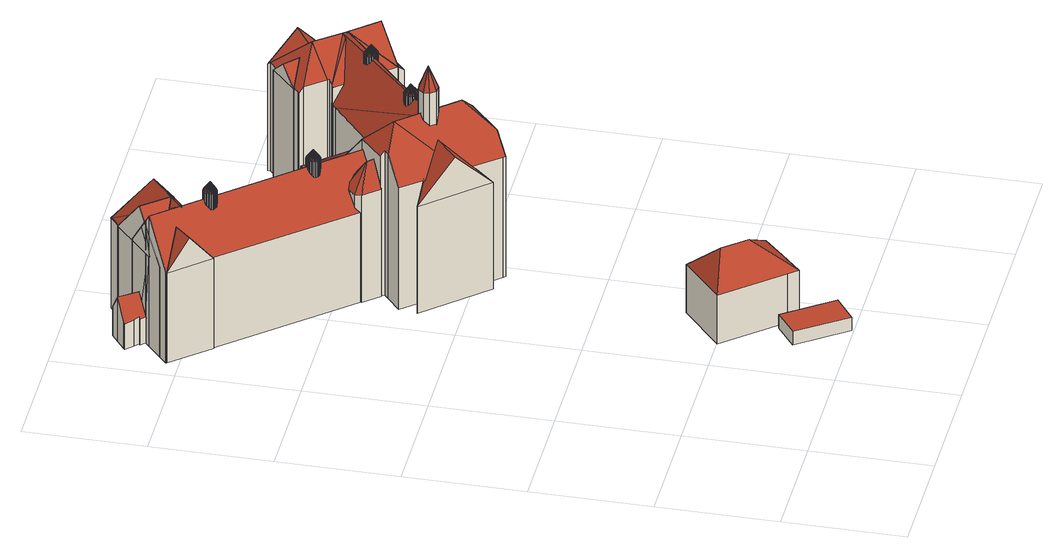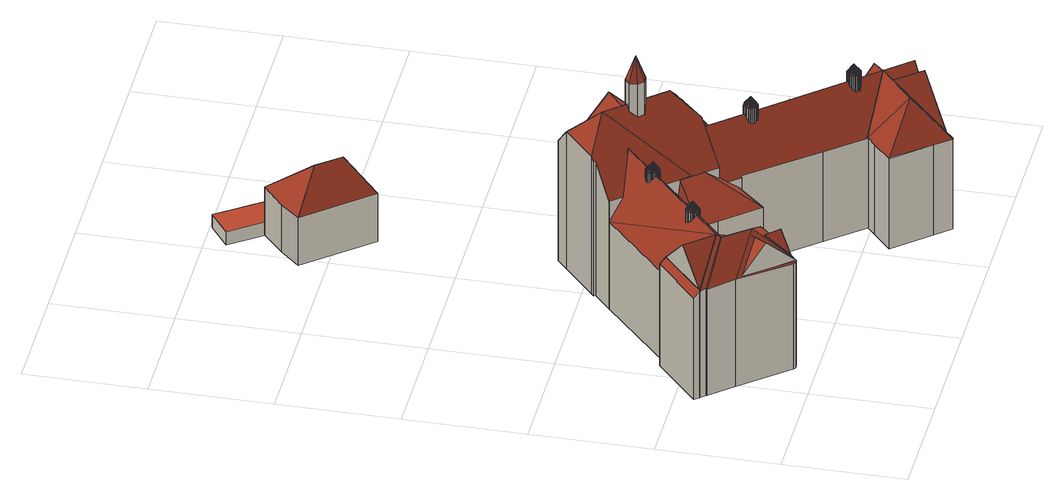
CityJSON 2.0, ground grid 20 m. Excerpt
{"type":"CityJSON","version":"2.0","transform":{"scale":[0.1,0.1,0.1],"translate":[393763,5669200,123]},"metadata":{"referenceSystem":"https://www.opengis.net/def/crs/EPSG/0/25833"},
"CityObjects":{
"building1":{"type":"Building","attributes":{"Dachtyp_tdc":"tdcPolyFlatRoof","Gemeindeschluessel":14627140,"Dachneigung":0,"QualitaetDacherkennung":60,"Geometrietyp2DReferenz":"3000","function":"31001_9998","roofType":"1000","measuredHeight":2.42},"geometry":[{"type":"MultiSurface","lod":"2","boundaries":[[[0,1,2,3]],[[1,4,5,2]],[[4,6,7,5]],[[6,0,3,7]],[[6,4,1,0]],[[3,2,5,7]]],"semantics":{"surfaces":[{"type":"WallSurface"},{"type":"RoofSurface"},{"type":"GroundSurface"}],"values":[0,0,0,0,1,2]}}]},
"building2":{"type":"Building","attributes":{"Dachtyp_tdc":"tdcHipRoof","Gemeindeschluessel":14627140,"Dachneigung":45.23,"QualitaetDacherkennung":45,"Geometrietyp2DReferenz":"3000","function":"31001_9998","roofType":"3200","measuredHeight":13.88},"geometry":[{"type":"MultiSurface","lod":"2","boundaries":[[[8,9,10,11]],[[9,12,13,10]],[[12,14,15,13]],[[14,16,17,15]],[[16,18,19,17]],[[18,8,11,19]],[[8,18,20]],[[14,12,9,21]],[[18,16,14,21,20]],[[9,8,20,21]],[[11,10,13,15,17,19]]],"semantics":{"surfaces":[{"type":"WallSurface"},{"type":"RoofSurface"},{"type":"GroundSurface"}],"values":[0,0,0,0,0,0,1,1,1,1,2]}}]},
"building3":{"type":"Building","attributes":{"name":"Gymnasium Franziskaneum Meißen","Gemeindeschluessel":14627140,"QualitaetDacherkennung":100,"Geometrietyp2DReferenz":"3000","function":"31001_3021","roofType":"9999"},"children":["building3-1","building3-2","building3-3","building3-4","building3-5","building3-6","building3-7","building3-8","building3-9","building3-10","building3-11","building3-12","building3-13","building3-14","building3-15","building3-16","building3-17","building3-18","building3-19","building3-20"]},
"building3-1":{"type":"BuildingPart","attributes":{"Dachtyp_tdc":"tdcPyramidRoof","Dachneigung":62.38,"QualitaetDacherkennung":100,"Geometrietyp2DReferenz":"3000","roofType":"4000","measuredHeight":24.25},"parents":["building3"],"geometry":[{"type":"MultiSurface","lod":"2","boundaries":[[[22,23,24,25]],[[23,26,27,24]],[[26,28,29,27]],[[23,22,30]],[[26,23,30]],[[28,26,30]],[[25,24,27,29]],[[28,22,25,29]],[[22,28,30]]],"semantics":{"surfaces":[{"type":"WallSurface"},{"type":"RoofSurface"},{"type":"GroundSurface"},{"type":"ClosureSurface"}],"values":[0,0,0,1,1,1,2,3,3]}}]},
"building3-2":{"type":"BuildingPart","attributes":{"Dachtyp_tdc":"tdcFreeFormRoof","Dachneigung":44.09,"QualitaetDacherkennung":100,"Geometrietyp2DReferenz":"3000","roofType":"5000","measuredHeight":24.81},"parents":["building3"],"geometry":[{"type":"MultiSurface","lod":"2","boundaries":[[[31,32,33,34]],[[32,35,36,33]],[[35,31,34,36]],[[31,35,37]],[[32,31,37]],[[35,32,37]],[[34,33,36]]],"semantics":{"surfaces":[{"type":"WallSurface"},{"type":"RoofSurface"},{"type":"GroundSurface"}],"values":[0,0,0,0,1,1,2]}}]},
"building3-3":{"type":"BuildingPart","attributes":{"Dachtyp_tdc":"tdcFreeFormRoof","Dachneigung":56.44,"QualitaetDacherkennung":100,"Geometrietyp2DReferenz":"3000","roofType":"5000","measuredHeight":24.81},"parents":["building3"],"geometry":[{"type":"MultiSurface","lod":"2","boundaries":[[[38,39,40,41]],[[39,42,43,40]],[[42,44,45,46,43]],[[47,48,49,50,51]],[[48,52,53,49]],[[54,55,56,57]],[[58,42,55]],[[59,52,42,58]],[[52,48,47,44,42]],[[39,55,42]],[[55,39,38]],[[58,55,54,59]],[[41,40,43,46,50,49,53,57,56]],[[51,45,44,47]],[[51,50,46,45]],[[57,53,52,59,54]],[[59,60,57,54]],[[38,41,56,55]]],"semantics":{"surfaces":[{"type":"WallSurface"},{"type":"RoofSurface"},{"type":"GroundSurface"},{"type":"ClosureSurface"}],"values":[0,0,0,0,0,0,1,1,1,1,1,1,2,0,3,0,3,3]}}]},
"building3-4":{"type":"BuildingPart","attributes":{"Dachtyp_tdc":"tdcFreeFormRoof","Dachneigung":45.14,"QualitaetDacherkennung":100,"Geometrietyp2DReferenz":"3000","roofType":"5000","measuredHeight":25.24},"parents":["building3"],"geometry":[{"type":"MultiSurface","lod":"2","boundaries":[[[55,61,62,56]],[[61,63,41,62]],[[63,61,64]],[[55,63,64]],[[61,55,64]],[[41,56,62]],[[55,38,41,63]],[[55,56,41,38]]],"semantics":{"surfaces":[{"type":"WallSurface"},{"type":"RoofSurface"},{"type":"GroundSurface"},{"type":"ClosureSurface"}],"values":[0,0,0,1,1,2,0,3]}}]},
"building3-5":{"type":"BuildingPart","attributes":{"Dachtyp_tdc":"tdcHipAndGableRoof","Dachneigung":62.02,"QualitaetDacherkennung":100,"Geometrietyp2DReferenz":"3000","roofType":"5000","measuredHeight":24.25},"parents":["building3"],"geometry":[{"type":"MultiSurface","lod":"2","boundaries":[[[65,22,25,66]],[[28,67,68,29]],[[67,65,66,68]],[[65,67,69]],[[22,65,69,30]],[[67,28,30,69]],[[66,25,29,68]],[[22,28,29,25]],[[28,22,30]]],"semantics":{"surfaces":[{"type":"WallSurface"},{"type":"RoofSurface"},{"type":"GroundSurface"},{"type":"ClosureSurface"}],"values":[0,0,0,0,1,1,2,3,3]}}]},
"building3-6":{"type":"BuildingPart","attributes":{"Dachtyp_tdc":"tdcTentRoof","Dachneigung":55.33,"QualitaetDacherkennung":100,"Geometrietyp2DReferenz":"3000","roofType":"4000","measuredHeight":27.11},"parents":["building3"],"geometry":[{"type":"MultiSurface","lod":"2","boundaries":[[[70,71,72,73]],[[71,74,75,72]],[[74,76,77,75]],[[76,78,79,77]],[[78,80,81,79]],[[80,82,83,81]],[[82,84,85,83]],[[84,86,87,85]],[[86,88,89,87]],[[88,90,91,89]],[[90,92,93,91]],[[92,94,95,93]],[[94,96,97,95]],[[96,98,99,97]],[[98,100,101,99]],[[100,102,103,101]],[[102,104,105,103]],[[104,106,107,105]],[[106,108,109,107]],[[108,110,111,109]],[[110,112,113,111]],[[112,114,115,113]],[[114,116,117,115]],[[116,118,119,117]],[[118,120,121,119]],[[120,122,123,121]],[[122,124,125,123]],[[124,126,127,125]],[[126,128,129,127]],[[128,130,131,129]],[[130,132,133,131]],[[132,134,135,133]],[[134,136,137,135]],[[136,138,139,137]],[[138,140,141,139]],[[140,70,73,141]],[[71,70,142]],[[74,71,142]],[[76,74,142]],[[78,76,142]],[[80,78,142]],[[82,80,142]],[[84,82,142]],[[86,84,142]],[[88,86,142]],[[90,88,142]],[[92,90,142]],[[94,92,142]],[[96,94,142]],[[98,96,142]],[[100,98,142]],[[102,100,142]],[[104,102,142]],[[106,104,142]],[[108,106,142]],[[110,108,142]],[[112,110,142]],[[114,112,142]],[[116,114,142]],[[118,116,142]],[[120,118,142]],[[122,120,142]],[[124,122,142]],[[126,124,142]],[[128,126,142]],[[130,128,142]],[[132,130,142]],[[134,132,142]],[[136,134,142]],[[138,136,142]],[[140,138,142]],[[70,140,142]],[[73,72,75,77,79,81,83,85,87,89,91,93,95,97,99,101,103,105,107,109,111,113,115,117,119,121,123,125,127,129,131,133,135,137,139,141]]],"semantics":{"surfaces":[{"type":"WallSurface"},{"type":"RoofSurface"},{"type":"GroundSurface"}],"values":[0,0,0,0,0,0,0,0,0,0,0,0,0,0,0,0,0,0,0,0,0,0,0,0,0,0,0,0,0,0,0,0,0,0,0,0,1,1,1,1,1,1,1,1,1,1,1,1,1,1,1,1,1,1,1,1,1,1,1,1,1,1,1,1,1,1,1,1,1,1,1,1,2]}}]},
"building3-7":{"type":"BuildingPart","attributes":{"Dachtyp_tdc":"tdcHipAndGableRoof","Dachneigung":65.79,"QualitaetDacherkennung":100,"Geometrietyp2DReferenz":"3000","roofType":"5000","measuredHeight":24.25},"parents":["building3"],"geometry":[{"type":"MultiSurface","lod":"2","boundaries":[[[143,144,145,146]],[[144,147,148,145]],[[147,149,150,148]],[[149,151,152,150]],[[151,153,154,152]],[[153,155,154]],[[156,143,146,157]],[[144,158,159,160,147]],[[158,161,162,159]],[[161,143,156,162]],[[163,159,162]],[[151,149,160,159,163,153]],[[143,161,158,144]],[[147,160,149]],[[163,162,156]],[[146,145,148,150,152,154,164,157]],[[164,154,155,153,163]],[[157,164,163,156]]],"semantics":{"surfaces":[{"type":"WallSurface"},{"type":"RoofSurface"},{"type":"GroundSurface"},{"type":"ClosureSurface"}],"values":[0,0,0,0,0,0,0,1,1,1,1,1,0,0,0,2,3,3]}}]},
"building3-8":{"type":"BuildingPart","attributes":{"Dachtyp_tdc":"tdcFreeFormRoof","Dachneigung":51.55,"QualitaetDacherkennung":100,"Geometrietyp2DReferenz":"3000","roofType":"5000","measuredHeight":21.95},"parents":["building3"],"geometry":[{"type":"MultiSurface","lod":"2","boundaries":[[[165,166,167,168]],[[166,169,170,167]],[[169,165,168,170]],[[171,165,169]],[[171,169,166]],[[171,166,165]],[[168,167,170]]],"semantics":{"surfaces":[{"type":"WallSurface"},{"type":"RoofSurface"},{"type":"GroundSurface"}],"values":[0,0,0,0,1,1,2]}}]},
"building3-9":{"type":"BuildingPart","attributes":{"Dachtyp_tdc":"tdcTentRoof","Dachneigung":69.99,"QualitaetDacherkennung":100,"Geometrietyp2DReferenz":"3000","roofType":"4000","measuredHeight":38.56},"parents":["building3"],"geometry":[{"type":"MultiSurface","lod":"2","boundaries":[[[172,173,174,175]],[[173,176,177,174]],[[176,178,179,177]],[[178,180,181,179]],[[180,182,183,181]],[[182,184,185,183]],[[184,186,187,185]],[[186,172,175,187]],[[173,172,188]],[[176,173,188]],[[178,176,188]],[[180,178,188]],[[182,180,188]],[[184,182,188]],[[186,184,188]],[[172,186,188]],[[175,174,177,179,181,183,185,187]]],"semantics":{"surfaces":[{"type":"WallSurface"},{"type":"RoofSurface"},{"type":"GroundSurface"}],"values":[0,0,0,0,0,0,0,0,1,1,1,1,1,1,1,1,2]}}]},
"building3-10":{"type":"BuildingPart","attributes":{"Dachtyp_tdc":"tdcTentRoof","Dachneigung":55.33,"QualitaetDacherkennung":100,"Geometrietyp2DReferenz":"3000","roofType":"4000","measuredHeight":27.11},"parents":["building3"],"geometry":[{"type":"MultiSurface","lod":"2","boundaries":[[[189,190,191,192]],[[190,193,194,191]],[[193,195,196,194]],[[195,197,198,196]],[[197,199,200,198]],[[199,201,202,200]],[[201,203,204,202]],[[203,205,206,204]],[[205,207,208,206]],[[207,209,210,208]],[[209,211,212,210]],[[211,213,214,212]],[[213,215,216,214]],[[215,217,218,216]],[[217,219,220,218]],[[219,221,222,220]],[[221,223,224,222]],[[223,225,226,224]],[[225,227,228,226]],[[227,229,230,228]],[[229,231,232,230]],[[231,233,234,232]],[[233,235,236,234]],[[235,237,238,236]],[[237,239,240,238]],[[239,241,242,240]],[[241,243,244,242]],[[243,245,246,244]],[[245,247,248,246]],[[247,249,250,248]],[[249,251,252,250]],[[251,253,254,252]],[[253,255,256,254]],[[255,257,258,256]],[[257,259,260,258]],[[259,189,192,260]],[[190,189,261]],[[193,190,261]],[[195,193,261]],[[197,195,261]],[[199,197,261]],[[201,199,261]],[[203,201,261]],[[205,203,261]],[[207,205,261]],[[209,207,261]],[[211,209,261]],[[213,211,261]],[[215,213,261]],[[217,215,261]],[[219,217,261]],[[221,219,261]],[[223,221,261]],[[225,223,261]],[[227,225,261]],[[229,227,261]],[[231,229,261]],[[233,231,261]],[[235,233,261]],[[237,235,261]],[[239,237,261]],[[241,239,261]],[[243,241,261]],[[245,243,261]],[[247,245,261]],[[249,247,261]],[[251,249,261]],[[253,251,261]],[[255,253,261]],[[257,255,261]],[[259,257,261]],[[189,259,261]],[[192,191,194,196,198,200,202,204,206,208,210,212,214,216,218,220,222,224,226,228,230,232,234,236,238,240,242,244,246,248,250,252,254,256,258,260]]],"semantics":{"surfaces":[{"type":"WallSurface"},{"type":"RoofSurface"},{"type":"GroundSurface"}],"values":[0,0,0,0,0,0,0,0,0,0,0,0,0,0,0,0,0,0,0,0,0,0,0,0,0,0,0,0,0,0,0,0,0,0,0,0,1,1,1,1,1,1,1,1,1,1,1,1,1,1,1,1,1,1,1,1,1,1,1,1,1,1,1,1,1,1,1,1,1,1,1,1,2]}}]},
"building3-11":{"type":"BuildingPart","attributes":{"Dachtyp_tdc":"tdcTentRoof","Dachneigung":55.33,"QualitaetDacherkennung":100,"Geometrietyp2DReferenz":"3000","roofType":"4000","measuredHeight":27.11},"parents":["building3"],"geometry":[{"type":"MultiSurface","lod":"2","boundaries":[[[262,263,264,265]],[[263,266,267,264]],[[266,268,269,267]],[[268,270,271,269]],[[270,272,273,271]],[[272,274,275,273]],[[274,276,277,275]],[[276,278,279,277]],[[278,280,281,279]],[[280,282,283,281]],[[282,284,285,283]],[[284,286,287,285]],[[286,288,289,287]],[[288,290,291,289]],[[290,292,293,291]],[[292,294,295,293]],[[294,296,297,295]],[[296,298,299,297]],[[298,300,301,299]],[[300,302,303,301]],[[302,304,305,303]],[[304,306,307,305]],[[306,308,309,307]],[[308,310,311,309]],[[310,312,313,311]],[[312,314,315,313]],[[314,316,317,315]],[[316,318,319,317]],[[318,320,321,319]],[[320,322,323,321]],[[322,324,325,323]],[[324,326,327,325]],[[326,328,329,327]],[[328,330,331,329]],[[330,332,333,331]],[[332,262,265,333]],[[263,262,334]],[[266,263,334]],[[268,266,334]],[[270,268,334]],[[272,270,334]],[[274,272,334]],[[276,274,334]],[[278,276,334]],[[280,278,334]],[[282,280,334]],[[284,282,334]],[[286,284,334]],[[288,286,334]],[[290,288,334]],[[292,290,334]],[[294,292,334]],[[296,294,334]],[[298,296,334]],[[300,298,334]],[[302,300,334]],[[304,302,334]],[[306,304,334]],[[308,306,334]],[[310,308,334]],[[312,310,334]],[[314,312,334]],[[316,314,334]],[[318,316,334]],[[320,318,334]],[[322,320,334]],[[324,322,334]],[[326,324,334]],[[328,326,334]],[[330,328,334]],[[332,330,334]],[[262,332,334]],[[265,264,267,269,271,273,275,277,279,281,283,285,287,289,291,293,295,297,299,301,303,305,307,309,311,313,315,317,319,321,323,325,327,329,331,333]]],"semantics":{"surfaces":[{"type":"WallSurface"},{"type":"RoofSurface"},{"type":"GroundSurface"}],"values":[0,0,0,0,0,0,0,0,0,0,0,0,0,0,0,0,0,0,0,0,0,0,0,0,0,0,0,0,0,0,0,0,0,0,0,0,1,1,1,1,1,1,1,1,1,1,1,1,1,1,1,1,1,1,1,1,1,1,1,1,1,1,1,1,1,1,1,1,1,1,1,1,2]}}]},
"building3-12":{"type":"BuildingPart","attributes":{"Dachtyp_tdc":"tdcPyramidRoof","Dachneigung":33.91,"QualitaetDacherkennung":100,"Geometrietyp2DReferenz":"3000","roofType":"3500","measuredHeight":22.83},"parents":["building3"],"geometry":[{"type":"MultiSurface","lod":"2","boundaries":[[[335,336,337,338]],[[336,339,340,337]],[[339,341,342,340]],[[341,51,50,342]],[[45,335,338,46]],[[335,45,343]],[[339,336,335,343]],[[339,343,51,341]],[[51,343,45]],[[338,337,340,342,50,46]],[[46,50,51,45]]],"semantics":{"surfaces":[{"type":"WallSurface"},{"type":"RoofSurface"},{"type":"GroundSurface"},{"type":"ClosureSurface"}],"values":[0,0,0,0,0,1,1,1,1,2,3]}}]},
"building3-13":{"type":"BuildingPart","attributes":{"Dachtyp_tdc":"tdcTentRoof","Dachneigung":55.33,"QualitaetDacherkennung":100,"Geometrietyp2DReferenz":"3000","roofType":"4000","measuredHeight":27.11},"parents":["building3"],"geometry":[{"type":"MultiSurface","lod":"2","boundaries":[[[344,345,346,347]],[[345,348,349,346]],[[348,350,351,349]],[[350,352,353,351]],[[352,354,355,353]],[[354,356,357,355]],[[356,358,359,357]],[[358,360,361,359]],[[360,362,363,361]],[[362,364,365,363]],[[364,366,367,365]],[[366,368,369,367]],[[368,370,371,369]],[[370,372,373,371]],[[372,374,375,373]],[[374,376,377,375]],[[376,378,379,377]],[[378,380,381,379]],[[380,382,383,381]],[[382,384,385,383]],[[384,386,387,385]],[[386,388,389,387]],[[388,390,391,389]],[[390,392,393,391]],[[392,394,395,393]],[[394,396,397,395]],[[396,398,399,397]],[[398,400,401,399]],[[400,402,403,401]],[[402,404,405,403]],[[404,406,407,405]],[[406,408,409,407]],[[408,410,411,409]],[[410,412,413,411]],[[412,414,415,413]],[[414,344,347,415]],[[345,344,416]],[[348,345,416]],[[350,348,416]],[[352,350,416]],[[354,352,416]],[[356,354,416]],[[358,356,416]],[[360,358,416]],[[362,360,416]],[[364,362,416]],[[366,364,416]],[[368,366,416]],[[370,368,416]],[[372,370,416]],[[374,372,416]],[[376,374,416]],[[378,376,416]],[[380,378,416]],[[382,380,416]],[[384,382,416]],[[386,384,416]],[[388,386,416]],[[390,388,416]],[[392,390,416]],[[394,392,416]],[[396,394,416]],[[398,396,416]],[[400,398,416]],[[402,400,416]],[[404,402,416]],[[406,404,416]],[[408,406,416]],[[410,408,416]],[[412,410,416]],[[414,412,416]],[[344,414,416]],[[347,346,349,351,353,355,357,359,361,363,365,367,369,371,373,375,377,379,381,383,385,387,389,391,393,395,397,399,401,403,405,407,409,411,413,415]]],"semantics":{"surfaces":[{"type":"WallSurface"},{"type":"RoofSurface"},{"type":"GroundSurface"}],"values":[0,0,0,0,0,0,0,0,0,0,0,0,0,0,0,0,0,0,0,0,0,0,0,0,0,0,0,0,0,0,0,0,0,0,0,0,1,1,1,1,1,1,1,1,1,1,1,1,1,1,1,1,1,1,1,1,1,1,1,1,1,1,1,1,1,1,1,1,1,1,1,1,2]}}]},
"building3-14":{"type":"BuildingPart","attributes":{"Dachtyp_tdc":"tdcFreeFormRoof","Dachneigung":45.45,"QualitaetDacherkennung":100,"Geometrietyp2DReferenz":"3000","roofType":"5000","measuredHeight":26.7},"parents":["building3"],"geometry":[{"type":"MultiSurface","lod":"2","boundaries":[[[417,418,419,420]],[[418,421,422,419]],[[421,417,420,422]],[[423,417,421]],[[423,421,418]],[[423,418,417]],[[420,419,422]]],"semantics":{"surfaces":[{"type":"WallSurface"},{"type":"RoofSurface"},{"type":"GroundSurface"}],"values":[0,0,0,0,1,1,2]}}]},
"building3-15":{"type":"BuildingPart","attributes":{"Dachtyp_tdc":"tdcGableRoof","Dachneigung":54.29,"QualitaetDacherkennung":100,"Geometrietyp2DReferenz":"3000","roofType":"3100","measuredHeight":24.25},"parents":["building3"],"geometry":[{"type":"MultiSurface","lod":"2","boundaries":[[[155,424,425,154]],[[424,426,427,425]],[[426,428,429,427]],[[428,430,431,429]],[[432,433,434,435]],[[433,436,437,434]],[[436,438,439,437]],[[438,440,441,439]],[[440,442,443,444,441]],[[438,436,433,432,445]],[[445,446,430,428,426,424,155,153,163,447,442,440,438]],[[444,448,157,164,154,425,427,429,431,449,450,435,434,437,439,441]],[[447,156,451,452,443,442]],[[451,157,448,452]],[[452,448,444,443]],[[163,156,447]],[[163,164,157,451,156]],[[155,154,164,163,153]],[[450,449,446,445]],[[449,431,430,446]],[[450,445,432,435]]],"semantics":{"surfaces":[{"type":"WallSurface"},{"type":"RoofSurface"},{"type":"GroundSurface"},{"type":"ClosureSurface"}],"values":[0,0,0,0,0,0,0,0,0,1,1,2,0,3,3,0,3,3,3,3,3]}}]},
"building3-16":{"type":"BuildingPart","attributes":{"Dachtyp_tdc":"tdcFreeFormRoof","Dachneigung":49.03,"QualitaetDacherkennung":100,"Geometrietyp2DReferenz":"3000","roofType":"5000","measuredHeight":24.25},"parents":["building3"],"geometry":[{"type":"MultiSurface","lod":"2","boundaries":[[[453,454,455,456]],[[454,457,458,455]],[[453,457,459]],[[454,453,459]],[[457,454,459]],[[456,455,458,444,448,157]],[[456,157,451,452,443,444,458,457,453]],[[157,448,452,451]],[[448,444,443,452]]],"semantics":{"surfaces":[{"type":"WallSurface"},{"type":"RoofSurface"},{"type":"GroundSurface"},{"type":"ClosureSurface"}],"values":[0,0,0,1,1,2,0,3,3]}}]},
"building3-17":{"type":"BuildingPart","attributes":{"Dachtyp_tdc":"tdcHippedGableRoof","Dachneigung":49.49,"QualitaetDacherkennung":100,"Geometrietyp2DReferenz":"3000","roofType":"3300","measuredHeight":30.25},"parents":["building3"],"geometry":[{"type":"MultiSurface","lod":"2","boundaries":[[[460,461,462,463]],[[461,464,40,462]],[[464,465,466,40]],[[465,467,468,466]],[[467,469,470,468]],[[469,471,472,470]],[[471,473,474,472]],[[473,475,476,474]],[[475,477,478,476]],[[477,479,480,478]],[[479,481,482,480]],[[481,483,484,482]],[[483,485,435,484]],[[485,486,432,435]],[[487,431,430]],[[487,460,463,431]],[[488,486,485,483,481,489]],[[471,469,490]],[[477,475,473,471,490,489]],[[481,479,477,489]],[[469,467,465,464,461,460,490]],[[460,487,488,489,490]],[[463,462,40,466,468,470,472,474,476,478,480,482,484,435,450,449,431]],[[446,445,432,486,488]],[[449,450,445,446]],[[450,435,432,445]],[[487,430,446,488]],[[431,449,446,430]]],"semantics":{"surfaces":[{"type":"WallSurface"},{"type":"RoofSurface"},{"type":"GroundSurface"},{"type":"ClosureSurface"}],"values":[0,0,0,0,0,0,0,0,0,0,0,0,0,0,0,0,1,1,1,1,1,1,2,0,3,3,0,3]}}]},
"building3-18":{"type":"BuildingPart","attributes":{"Dachtyp_tdc":"tdcFreeFormRoof","Dachneigung":42.4,"QualitaetDacherkennung":100,"Geometrietyp2DReferenz":"3000","roofType":"5000","measuredHeight":25.24},"parents":["building3"],"geometry":[{"type":"MultiSurface","lod":"2","boundaries":[[[491,492,493,494]],[[492,495,496,493]],[[495,63,41,496]],[[63,497,498,41]],[[497,499,54,57,498]],[[500,501,502,60,59]],[[501,503,504,502]],[[503,505,506,504]],[[505,507,508,506]],[[507,509,510,508]],[[509,511,512,510]],[[511,513,514,512]],[[513,515,516,514]],[[515,517,518,516]],[[517,519,520,518]],[[519,521,522,520]],[[521,523,524,522]],[[523,525,526,524]],[[525,491,494,526]],[[63,495,492,491,55]],[[511,509,507,505,527]],[[521,519,527,58]],[[519,517,515,513,511,527]],[[499,497,63,55]],[[503,501,500,58,527]],[[505,503,527]],[[500,499,55,58]],[[491,525,523,58,55]],[[523,521,58]],[[494,493,496,41,498,57,60,502,504,506,508,510,512,514,516,518,520,522,524,526]],[[59,54,499,500]],[[60,57,54,59]]],"semantics":{"surfaces":[{"type":"WallSurface"},{"type":"RoofSurface"},{"type":"GroundSurface"},{"type":"ClosureSurface"}],"values":[0,0,0,0,0,0,0,0,0,0,0,0,0,0,0,0,0,0,0,1,1,1,1,1,1,1,1,1,1,2,0,3]}}]},
"building3-19":{"type":"BuildingPart","attributes":{"Dachtyp_tdc":"tdcFreeFormRoof","Dachneigung":42.13,"QualitaetDacherkennung":100,"Geometrietyp2DReferenz":"3000","roofType":"5000","measuredHeight":22.66},"parents":["building3"],"geometry":[{"type":"MultiSurface","lod":"2","boundaries":[[[528,529,530,531]],[[529,532,533,530]],[[532,528,531,533]],[[528,532,534]],[[529,528,534]],[[532,529,534]],[[531,530,533]]],"semantics":{"surfaces":[{"type":"WallSurface"},{"type":"RoofSurface"},{"type":"GroundSurface"}],"values":[0,0,0,0,1,1,2]}}]},
"building3-20":{"type":"BuildingPart","attributes":{"Dachtyp_tdc":"tdcGableRoof","Dachneigung":58.34,"QualitaetDacherkennung":100,"Geometrietyp2DReferenz":"3000","roofType":"3100","measuredHeight":8.35},"parents":["building3"],"geometry":[{"type":"MultiSurface","lod":"2","boundaries":[[[535,536,146,537]],[[443,538,441,444]],[[443,539,540,444]],[[539,541,542,540]],[[541,543,544,542]],[[543,545,546,544]],[[545,547,548,546]],[[547,549,550,548]],[[549,551,552,550]],[[551,553,554,552]],[[553,555,556,554]],[[555,535,537,556]],[[551,549,547,545,543,541,539,443,538,443,452]],[[452,451,536,535,555,553,551]],[[537,146,157,448,444,441,444,540,542,544,546,548,550,552,554,556]],[[157,146,536,451]],[[448,157,451,452]],[[443,444,448,452]]],"semantics":{"surfaces":[{"type":"WallSurface"},{"type":"RoofSurface"},{"type":"GroundSurface"},{"type":"ClosureSurface"}],"values":[0,0,0,0,0,0,0,0,0,0,0,0,1,1,2,0,3,3]}}]}
},
"vertices":[
[284,85,25],[326,116,25],[326,116,0],[284,85,0],[385,35,25],[385,35,0],[342,4,25],[342,4,0],
[332,263,93],[423,157,93],[423,157,4],[332,263,4],[392,124,91],[392,124,4],[351,89,94],[351,89,4],[338,104,94],[338,104,4],[257,198,94],[257,198,4],[316,205,143],[348,167,143],
[231,754,219],[231,765,219],[231,765,20],[231,754,20],[248,784,219],[248,784,20],[262,785,219],[262,785,20],[262,753,262],
[625,899,218],[561,903,255],[561,903,20],[625,899,20],[559,973,218],[559,973,20],[595,933,268],
[593,774,182],[463,657,182],[463,657,20],[593,774,20],[389,671,272],[389,671,20],[383,746,182],[383,746,172],[383,746,20],[435,793,182],[435,792,184],[435,792,20],[435,793,20],[435,793,172],[507,854,187],[507,854,20],[517,862,187],[594,854,272],[594,854,20],[517,862,20],[594,862,268],[518,863,187],[518,863,20],
[673,845,218],[673,845,20],[593,774,218],[633,809,272],
[254,728,219],[254,728,20],[287,761,219],[287,761,20],[271,744,262],
[126,967,275],[125,965,275],[125,965,20],[126,967,20],[125,964,275],[125,964,20],[123,962,275],[123,962,20],[122,961,275],[122,961,20],[120,960,275],[120,960,20],[119,959,275],[119,959,20],[117,958,275],[117,958,20],[115,958,275],[115,958,20],[113,958,275],[113,958,20],[111,959,275],[111,959,20],[109,960,275],[109,960,20],[108,961,275],[108,961,20],[106,962,275],[106,962,20],[105,964,275],[105,964,20],[104,965,275],[104,965,20],[104,967,275],[104,967,20],[104,969,275],[104,969,20],[104,971,275],[104,971,20],[104,973,275],[104,973,20],[105,975,275],[105,975,20],[106,976,275],[106,976,20],[108,978,275],[108,978,20],[109,979,275],[109,979,20],[111,980,275],[111,980,20],[113,980,275],[113,980,20],[115,980,275],[115,980,20],[117,980,275],[117,980,20],[119,980,275],[119,980,20],[120,979,275],[120,979,20],[122,978,275],[122,978,20],[123,976,275],[123,976,20],[125,975,275],[125,975,20],[125,973,275],[125,973,20],[126,971,275],[126,971,20],[126,969,275],[126,969,20],[115,969,291],
[85,1086,187],[136,1130,187],[136,1130,20],[85,1086,20],[158,1104,187],[158,1104,20],[210,1045,187],[210,1045,20],[176,1015,187],[176,1015,20],[160,1001,187],[160,1001,20],[160,1001,186],[84,1085,187],[84,1085,20],[135,1130,188],[147,1065,262],[209,1046,189],[135,1129,188],[81,1008,262],[160,1000,187],[160,1000,20],
[4,1014,187],[57,1010,239],[57,1010,20],[4,1014,20],[59,951,187],[59,951,20],[31,983,239],
[318,676,364],[326,685,364],[326,685,20],[318,676,20],[338,686,364],[338,686,20],[347,677,364],[347,677,20],[348,664,364],[348,664,20],[339,656,364],[339,656,20],[326,656,364],[326,656,20],[318,665,364],[318,665,20],[332,671,406],
[247,830,275],[246,828,275],[246,828,20],[247,830,20],[245,826,275],[245,826,20],[244,825,275],[244,825,20],[243,823,275],[243,823,20],[241,822,275],[241,822,20],[240,821,275],[240,821,20],[238,821,275],[238,821,20],[236,821,275],[236,821,20],[234,821,275],[234,821,20],[232,821,275],[232,821,20],[230,822,275],[230,822,20],[229,823,275],[229,823,20],[227,825,275],[227,825,20],[226,826,275],[226,826,20],[225,828,275],[225,828,20],[225,830,275],[225,830,20],[225,832,275],[225,832,20],[225,834,275],[225,834,20],[225,835,275],[225,835,20],[226,837,275],[226,837,20],[227,839,275],[227,839,20],[229,840,275],[229,840,20],[230,841,275],[230,841,20],[232,842,275],[232,842,20],[234,843,275],[234,843,20],[236,843,275],[236,843,20],[238,843,275],[238,843,20],[240,842,275],[240,842,20],[241,841,275],[241,841,20],[243,840,275],[243,840,20],[244,839,275],[244,839,20],[245,837,275],[245,837,20],[246,835,275],[246,835,20],[247,834,275],[247,834,20],[247,832,275],[247,832,20],[236,832,291],
[455,720,275],[455,718,275],[455,718,20],[455,720,20],[454,716,275],[454,716,20],[453,714,275],[453,714,20],[451,713,275],[451,713,20],[450,712,275],[450,712,20],[448,711,275],[448,711,20],[446,711,275],[446,711,20],[444,710,275],[444,710,20],[442,711,275],[442,711,20],[440,711,275],[440,711,20],[439,712,275],[439,712,20],[437,713,275],[437,713,20],[436,714,275],[436,714,20],[434,716,275],[434,716,20],[434,718,275],[434,718,20],[433,720,275],[433,720,20],[433,722,275],[433,722,20],[433,723,275],[433,723,20],[434,725,275],[434,725,20],[434,727,275],[434,727,20],[436,729,275],[436,729,20],[437,730,275],[437,730,20],[439,731,275],[439,731,20],[440,732,275],[440,732,20],[442,732,275],[442,732,20],[444,733,275],[444,733,20],[446,732,275],[446,732,20],[448,732,275],[448,732,20],[450,731,275],[450,731,20],[451,730,275],[451,730,20],[453,729,275],[453,729,20],[454,727,275],[454,727,20],[455,725,275],[455,725,20],[455,723,275],[455,723,20],[455,722,275],[455,722,20],[444,722,291],
[312,828,172],[357,875,172],[357,875,20],[312,828,20],[360,878,172],[360,878,20],[413,818,172],[413,818,20],[344,724,248],
[549,803,275],[549,801,275],[549,801,20],[549,803,20],[548,799,275],[548,799,20],[547,798,275],[547,798,20],[546,796,275],[546,796,20],[544,795,275],[544,795,20],[542,795,275],[542,795,20],[540,794,275],[540,794,20],[539,794,275],[539,794,20],[537,794,275],[537,794,20],[535,795,275],[535,795,20],[533,795,275],[533,795,20],[531,796,275],[531,796,20],[530,798,275],[530,798,20],[529,799,275],[529,799,20],[528,801,275],[528,801,20],[528,803,275],[528,803,20],[527,805,275],[527,805,20],[528,807,275],[528,807,20],[528,809,275],[528,809,20],[529,810,275],[529,810,20],[530,812,275],[530,812,20],[531,813,275],[531,813,20],[533,815,275],[533,815,20],[535,815,275],[535,815,20],[537,816,275],[537,816,20],[539,816,275],[539,816,20],[540,816,275],[540,816,20],[542,815,275],[542,815,20],[544,815,275],[544,815,20],[546,813,275],[546,813,20],[547,812,275],[547,812,20],[548,810,275],[548,810,20],[549,809,275],[549,809,20],[549,807,275],[549,807,20],[550,805,275],[550,805,20],[539,805,291],
[219,664,218],[318,658,286],[318,658,20],[219,664,20],[310,563,218],[310,563,20],[265,614,287],
[212,941,187],[212,941,20],[306,832,189],[306,832,20],[308,833,186],[308,833,20],[334,803,186],[334,803,20],[255,729,187],[5,1015,189],[5,1015,20],[255,729,20],[4,1015,189],[4,1015,20],[44,1050,262],[44,1050,20],[51,1056,249],[51,1056,20],[52,1057,248],[52,1057,68],[52,1057,20],[294,766,262],[295,767,260],[84,1085,188],[68,1071,20],[295,767,20],[294,766,20],[84,1085,69],[68,1071,103],
[117,1115,187],[104,1028,262],[104,1028,20],[117,1115,20],[19,1028,187],[19,1028,20],[68,1071,262],
[366,767,218],[462,657,219],[462,657,20],[366,767,20],[463,657,219],[431,629,269],[431,629,20],[433,626,269],[433,626,20],[428,622,276],[428,622,20],[369,570,276],[369,570,20],[348,552,243],[348,552,20],[345,555,243],[345,555,20],[296,612,244],[296,612,20],[224,694,246],[224,694,20],[251,717,288],[251,717,20],[259,724,288],[259,724,20],[255,729,281],[255,729,280],[334,803,218],[295,767,281],[292,716,322],[372,626,322],
[675,845,217],[681,837,208],[681,837,20],[675,845,20],[600,766,209],[600,766,20],[515,861,218],[515,861,20],[517,862,221],[518,863,221],[523,868,227],[523,868,20],[522,870,227],[522,870,20],[494,902,228],[494,902,20],[488,908,219],[488,908,20],[490,910,219],[490,910,20],[559,969,221],[559,969,20],[561,971,218],[561,971,20],[563,973,215],[563,973,20],[566,970,215],[566,970,20],[633,893,219],[633,893,20],[666,855,217],[666,855,20],[667,854,219],[667,854,20],[674,846,217],[674,846,20],[561,903,268],
[545,961,218],[544,919,247],[544,919,20],[545,961,20],[498,919,218],[498,919,20],[522,940,247],
[78,1094,69],[85,1086,68],[78,1094,20],[51,1056,66],[45,1064,67],[45,1064,20],[46,1065,68],[46,1065,20],[47,1066,70],[47,1066,20],[40,1073,68],[40,1073,20],[28,1085,66],[28,1085,20],[30,1087,69],[30,1087,20],[47,1100,103],[47,1100,20],[61,1111,74],[61,1111,20],[75,1091,75],[75,1091,20]
]}
